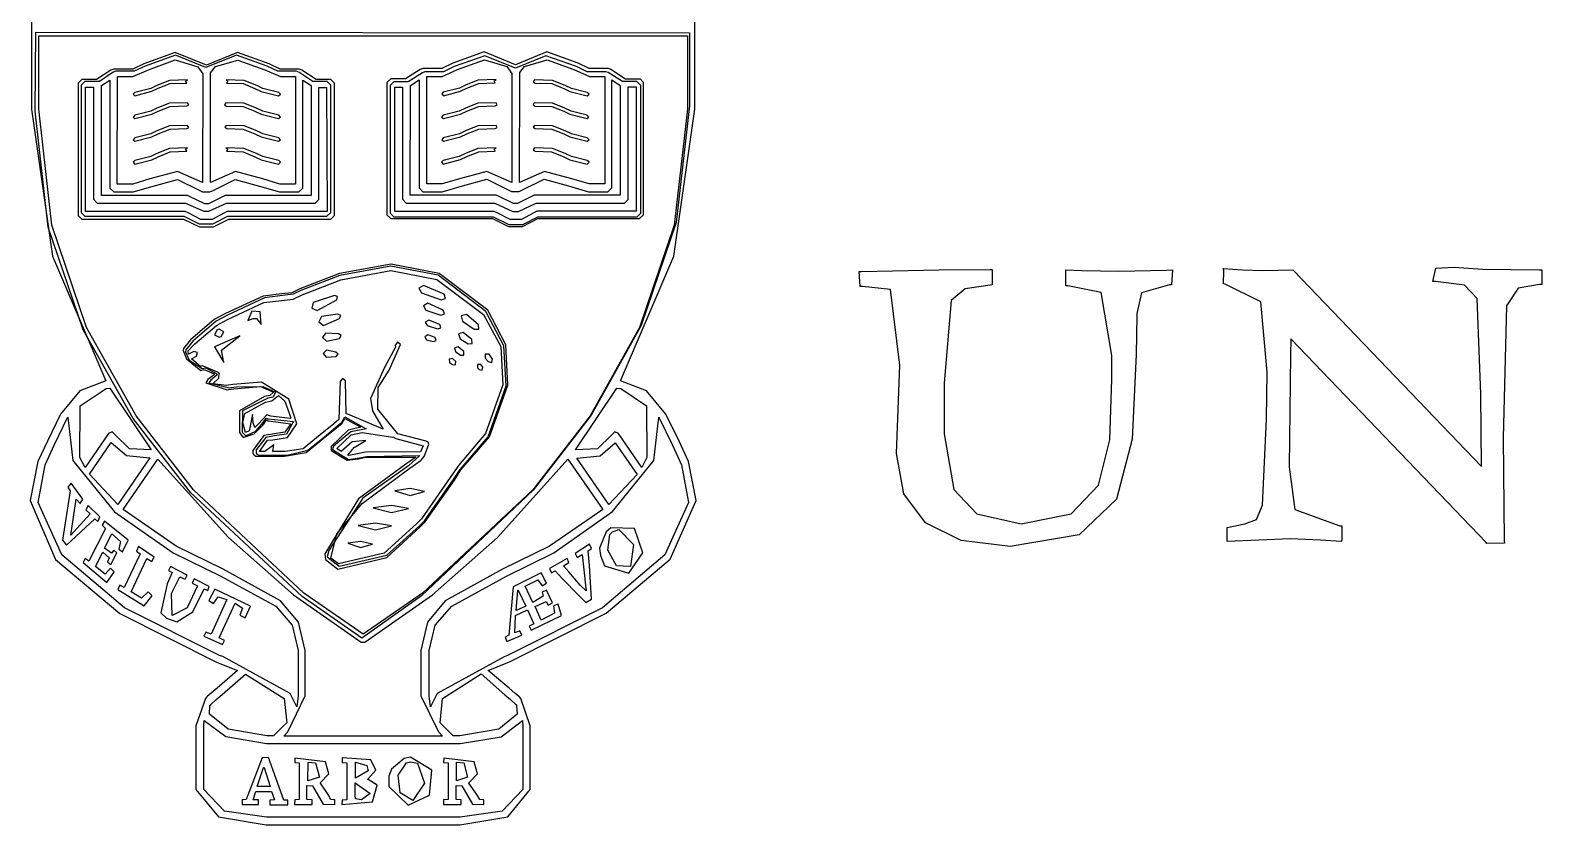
# Model space of a CAD drawing. Extents: x 0.2 to 80.8, y 0.5 to 18.5.
# Drawn here: x 0.19 to 17.39, y 0.5 to 9.54 of the extents above; entities that cross this region are included whole.
import ezdxf

# ---------------------------------------------------------------- set-up
doc = ezdxf.new("R2010")
doc.units = 0

msp = doc.modelspace()

# ---------------------------------------------------------------- linework, layer by layer
at = {"layer": 'Layer 1', "color": 7}
for points in [[(0.207168, 12.4132), (0.207168, 8.64104), (0.445591, 6.967983), (1.050924, 5.552298), (0.754988, 5.438263), (0.536045, 5.171828), (0.38735, 4.86306), (0.278606, 4.634195), (0.192352, 4.190291), (0.481541, 3.518978), (1.211195, 2.90197), (2.311926, 2.349256), (2.349232, 2.334969), (2.552168, 2.2548), (2.317747, 2.051865), (2.251866, 1.997626), (2.206093, 1.957674), (2.200272, 1.954763), (2.185985, 1.937565), (2.077241, 1.625887), (2.077241, 0.902252), (2.332828, 0.589118), (2.878134, 0.499028), (5.080258, 0.499028), (5.625465, 0.589118), (5.881151, 0.902252), (5.881151, 1.625887), (5.772407, 1.937565), (5.75812, 1.954763), (5.752299, 1.957674), (5.706526, 1.997626), (5.640645, 2.051865), (5.403314, 2.2548), (5.606249, 2.337615), (5.643555, 2.351902), (6.745279, 2.9067), (7.473941, 3.521624), (7.768256, 4.1892), (7.682961, 4.631549), (7.682961, 4.631549)], [(7.682961, 4.631549), (7.574218, 4.863324), (7.425522, 5.172092), (7.205356, 5.438428), (6.907998, 5.552563), (7.513231, 6.969339), (7.751753, 8.641305), (7.751753, 12.4132)], [(0.255852, 9.518927), (7.691428, 9.51046), (7.691428, 8.678346), (7.540805, 7.353946), (7.141736, 6.179579), (6.573418, 5.161314), (5.915051, 4.305219), (4.644957, 3.10381), (3.965041, 2.623894), (3.287564, 3.094843), (2.020257, 4.276545), (1.363149, 5.122131), (0.795862, 6.131247), (0.397488, 7.299175), (0.247121, 8.621196), (0.255852, 9.518927), (0.255852, 9.518927)], [(0.292893, 9.476064), (7.668674, 9.476064), (7.668674, 8.643951), (7.519653, 7.32287), (7.124807, 6.157255), (6.562454, 5.151364), (5.910917, 4.309453), (4.653568, 3.134601), (3.979328, 2.666756), (3.306316, 3.134601), (2.048832, 4.309453), (1.39697, 5.151364), (0.834259, 6.157255), (0.439123, 7.32287), (0.289983, 8.643951), (0.289983, 9.476064), (0.292893, 9.476064), (0.292893, 9.476064)], [(3.613145, 8.981294), (3.444341, 8.981294), (3.281358, 9.087127), (3.252783, 9.098504), (3.035561, 9.098504), (2.909619, 9.158565), (2.552168, 9.287152), (2.197626, 9.144277), (1.843085, 9.287152), (1.485634, 9.158565), (1.359692, 9.098504), (1.142205, 9.098504), (1.110719, 9.087127), (0.947736, 8.981294), (0.779197, 8.981294), (0.736334, 8.938431), (0.736334, 7.434013), (0.779197, 7.39115), (1.937541, 7.39115), (2.117722, 7.302515), (2.277795, 7.302515), (2.452155, 7.39115), (3.6105, 7.39115), (3.653362, 7.434013), (3.653362, 8.938431), (3.613145, 8.981294), (3.613145, 8.981294)], [(7.133687, 8.984204), (6.964883, 8.984204), (6.798989, 9.092948), (6.798989, 9.092948), (6.770414, 9.104325), (6.553192, 9.104325), (6.42725, 9.164385), (6.069799, 9.292973), (5.712347, 9.147187), (5.357806, 9.292973), (5.000354, 9.164385), (4.874413, 9.104325), (4.65719, 9.104325), (4.628615, 9.092948), (4.462721, 8.987115), (4.293918, 8.987115), (4.251055, 8.944252), (4.251055, 7.439833), (4.293918, 7.396971), (5.452262, 7.396971), (5.632443, 7.308336), (5.792516, 7.308336), (5.966876, 7.396971), (7.12522, 7.396971), (7.168083, 7.439833), (7.168083, 8.944252), (7.133687, 8.984204), (7.133687, 8.984204)], [(3.570283, 8.95854), (3.4073, 8.95854), (3.247227, 9.061463), (3.218652, 9.07284), (3.009896, 9.07284), (2.886865, 9.1329), (2.53788, 9.255931), (2.191806, 9.115702), (1.845731, 9.255931), (1.499656, 9.1329), (1.376625, 9.07284), (1.164959, 9.07284), (1.136384, 9.061463), (0.979222, 8.95854), (0.813328, 8.95854), (0.770466, 8.915677), (0.770466, 7.465763), (0.813328, 7.4229), (1.940187, 7.4229), (2.114547, 7.337175), (2.269064, 7.337175), (2.440778, 7.4229), (3.567637, 7.4229), (3.6105, 7.465763), (3.6105, 8.915677), (3.570283, 8.95854), (3.570283, 8.95854)], [(1.185067, 9.012779), (1.359427, 9.012779), (1.536698, 9.090038), (1.842821, 9.201692), (2.097283, 9.125161), (2.154499, 9.044265), (2.151589, 7.808662), (1.868485, 7.931693), (1.553896, 7.848879), (1.359427, 7.788818), (1.182157, 7.788818), (1.185067, 9.012779), (1.185067, 9.012779)], [(2.243399, 9.055642), (2.299524, 9.126352), (2.555078, 9.201427), (2.861201, 9.089773), (3.038471, 9.012515), (3.210186, 9.012515), (3.210186, 7.788554), (3.032915, 7.788554), (2.838446, 7.848614), (2.526768, 7.931429), (2.243664, 7.808397), (2.243399, 9.055642), (2.243399, 9.055642)], [(7.093735, 8.955629), (6.930752, 8.955629), (6.767769, 9.058552), (6.767769, 9.058552), (6.742104, 9.067019), (6.530438, 9.067019), (6.407407, 9.127079), (6.058422, 9.25011), (5.712347, 9.109881), (5.366272, 9.25011), (5.017287, 9.127079), (4.894256, 9.067019), (4.68259, 9.067019), (4.654015, 9.055642), (4.493942, 8.952719), (4.330959, 8.952719), (4.288097, 8.909857), (4.288097, 7.459942), (4.330959, 7.417079), (5.460729, 7.417079), (5.637999, 7.331354), (5.795161, 7.331354), (5.966876, 7.417079), (7.096645, 7.417079), (7.139508, 7.459942), (7.139508, 8.909857), (7.093735, 8.955629), (7.093735, 8.955629)], [(4.705609, 9.01569), (4.877323, 9.01569), (5.054594, 9.092948), (5.360716, 9.204602), (5.61627, 9.128071), (5.672395, 9.047175), (5.672395, 7.808927), (5.386381, 7.931958), (5.074702, 7.849143), (4.880233, 7.791993), (4.702963, 7.791993), (4.705609, 9.01569), (4.705609, 9.01569)], [(5.76103, 9.058552), (5.817155, 9.129262), (6.072709, 9.204337), (6.378832, 9.092683), (6.556102, 9.015425), (6.727817, 9.015425), (6.727817, 7.791464), (6.550546, 7.791464), (6.356077, 7.848614), (6.041488, 7.931429), (5.758384, 7.808397), (5.76103, 9.058552), (5.76103, 9.058552)], [(1.00224, 8.909857), (1.099607, 8.972827), (1.099607, 7.743045), (1.142469, 7.700183), (1.362602, 7.700183), (1.591467, 7.766064), (1.86875, 7.843322), (2.120368, 7.717381), (2.151854, 7.703093), (2.194716, 7.703093), (2.194716, 7.703093), (2.194716, 7.703093), (2.237578, 7.703093), (2.271974, 7.717381), (2.523593, 7.843322), (2.800876, 7.766064), (3.02974, 7.700183), (3.249873, 7.700183), (3.292735, 7.743045), (3.292735, 8.972827), (3.390102, 8.909857), (3.390102, 7.659966), (2.411939, 7.659966), (2.380453, 7.645679), (2.220381, 7.56551), (2.177518, 7.56551), (2.011625, 7.645679), (1.980139, 7.659966), (1.001976, 7.659966), (1.00224, 8.909857), (1.00224, 8.909857)], [(1.382446, 8.795557), (1.576915, 8.84715), (1.648352, 8.881546), (1.785671, 8.93314), (1.974318, 8.938961), (1.960031, 8.961715), (1.982785, 8.976002), (1.776939, 8.970181), (1.634065, 8.913032), (1.562627, 8.878636), (1.382446, 8.832863), (1.362338, 8.812755), (1.382446, 8.795557), (1.382446, 8.795557)], [(2.440778, 8.96145), (2.426491, 8.938696), (2.615138, 8.932875), (2.749547, 8.878636), (2.820984, 8.84424), (3.018363, 8.792646), (3.038471, 8.812755), (3.021273, 8.832863), (2.838182, 8.878636), (2.769655, 8.913032), (2.62678, 8.970181), (2.420934, 8.976002), (2.440778, 8.96145), (2.440778, 8.96145)], [(4.519871, 8.912767), (4.617238, 8.975738), (4.617238, 7.745956), (4.6601, 7.703093), (4.880233, 7.703093), (5.109098, 7.768975), (5.386381, 7.846233), (5.637999, 7.720291), (5.669485, 7.706004), (5.712347, 7.706004), (5.712347, 7.706004), (5.712347, 7.706004), (5.755209, 7.706004), (5.786695, 7.720291), (6.038313, 7.846233), (6.315596, 7.768975), (6.544461, 7.703093), (6.764594, 7.703093), (6.807456, 7.745956), (6.807456, 8.975738), (6.904823, 8.912767), (6.904823, 7.662877), (5.926659, 7.662877), (5.895174, 7.648589), (5.735101, 7.568421), (5.692239, 7.568421), (5.526345, 7.648589), (5.49486, 7.662877), (4.513786, 7.662877), (4.519871, 8.912767), (4.519871, 8.912767)], [(4.894521, 8.795557), (5.088989, 8.84715), (5.160427, 8.881546), (5.294835, 8.935786), (5.483483, 8.941606), (5.469195, 8.964361), (5.491949, 8.978648), (5.286104, 8.972827), (5.143229, 8.915677), (5.074702, 8.881282), (4.891611, 8.835509), (4.874413, 8.8154), (4.894521, 8.795557), (4.894521, 8.795557)], [(5.938301, 8.938431), (6.126949, 8.932611), (6.261357, 8.878371), (6.332794, 8.843975), (6.530173, 8.792382), (6.550281, 8.81249), (6.530173, 8.832598), (6.349992, 8.878371), (6.278555, 8.912767), (6.13568, 8.969917), (5.929834, 8.975738), (5.915547, 8.952984), (5.938301, 8.938431), (5.938301, 8.938431)], [(3.570283, 7.47714), (2.437868, 7.47714), (2.403472, 7.462852), (2.263243, 7.388504), (2.134656, 7.388504), (1.98887, 7.462852), (1.954475, 7.47714), (0.822059, 7.47714), (0.822059, 8.892659), (0.910695, 8.892659), (0.910695, 7.617104), (0.953557, 7.574242), (1.960295, 7.574242), (2.166141, 7.479785), (2.226201, 7.479785), (2.426491, 7.571331), (3.433229, 7.571331), (3.476091, 7.614194), (3.476091, 8.889748), (3.564727, 8.889748), (3.570283, 7.47714), (3.570283, 7.47714)], [(7.087914, 7.479785), (5.955499, 7.479785), (5.921103, 7.462588), (5.780874, 7.38824), (5.652287, 7.38824), (5.506501, 7.462588), (5.472106, 7.476875), (4.33969, 7.476875), (4.33969, 8.892394), (4.428326, 8.892394), (4.428326, 7.616839), (4.471188, 7.573977), (5.477926, 7.573977), (5.683772, 7.479521), (5.746743, 7.479521), (5.947032, 7.571067), (6.95377, 7.571067), (6.996633, 7.613929), (6.996633, 8.89504), (7.085268, 8.89504), (7.087914, 7.479785), (7.087914, 7.479785)], [(1.382446, 8.535207), (1.576915, 8.58389), (1.648352, 8.618286), (1.785671, 8.672526), (1.974318, 8.678346), (1.997072, 8.692634), (1.982785, 8.715388), (1.776939, 8.709567), (1.634065, 8.652417), (1.562627, 8.618021), (1.382446, 8.572249), (1.362338, 8.55214), (1.382446, 8.535207), (1.382446, 8.535207)], [(2.426491, 8.678082), (2.615138, 8.672261), (2.749547, 8.618021), (2.820984, 8.583626), (3.018363, 8.534942), (3.038471, 8.55214), (3.021273, 8.572249), (2.838182, 8.618021), (2.766744, 8.652417), (2.62387, 8.709567), (2.418024, 8.715388), (2.403737, 8.692634), (2.426491, 8.678082), (2.426491, 8.678082)], [(4.894521, 8.535207), (5.088989, 8.58389), (5.160427, 8.618286), (5.294835, 8.672526), (5.483483, 8.678346), (5.506237, 8.692634), (5.491949, 8.715388), (5.286104, 8.709567), (5.143229, 8.652417), (5.071792, 8.618021), (4.8887, 8.572249), (4.871502, 8.55214), (4.894521, 8.535207), (4.894521, 8.535207)], [(5.938301, 8.678082), (6.126949, 8.672261), (6.261357, 8.618021), (6.332794, 8.583626), (6.527263, 8.534942), (6.547371, 8.55214), (6.530173, 8.572249), (6.347082, 8.618021), (6.275644, 8.652417), (6.132769, 8.709567), (5.926924, 8.715388), (5.912636, 8.692634), (5.938301, 8.678082), (5.938301, 8.678082)], [(1.382446, 8.277768), (1.576915, 8.326451), (1.648352, 8.360847), (1.785671, 8.415086), (1.974318, 8.420907), (1.997072, 8.435195), (1.982785, 8.457949), (1.776939, 8.452128), (1.634065, 8.394978), (1.562627, 8.360582), (1.382446, 8.314809), (1.362338, 8.294701), (1.382446, 8.277768), (1.382446, 8.277768)], [(2.615138, 8.415086), (2.749547, 8.360847), (2.820984, 8.326451), (3.018363, 8.277768), (3.038471, 8.294966), (3.021273, 8.315074), (2.838182, 8.360847), (2.769655, 8.395243), (2.62678, 8.452393), (2.420934, 8.458213), (2.406647, 8.435459), (2.429401, 8.421172), (2.615138, 8.415086), (2.615138, 8.415086)], [(4.894521, 8.277768), (5.088989, 8.326451), (5.160427, 8.360847), (5.294835, 8.415086), (5.483483, 8.420907), (5.506237, 8.435195), (5.491949, 8.457949), (5.286104, 8.452128), (5.143229, 8.394978), (5.074702, 8.360847), (4.891611, 8.315074), (4.874413, 8.294966), (4.894521, 8.277768), (4.894521, 8.277768)], [(5.938301, 8.420907), (6.126949, 8.415086), (6.261357, 8.360847), (6.332794, 8.326451), (6.530173, 8.277768), (6.550281, 8.294966), (6.530173, 8.315074), (6.349992, 8.360847), (6.278555, 8.395243), (6.13568, 8.452393), (5.929834, 8.458213), (5.912636, 8.435459), (5.938301, 8.420907), (5.938301, 8.420907)], [(1.382446, 8.017683), (1.576915, 8.066366), (1.648352, 8.100762), (1.785671, 8.157912), (1.974318, 8.163732), (1.960031, 8.186487), (1.982785, 8.200774), (1.776939, 8.194953), (1.634065, 8.137803), (1.562627, 8.103408), (1.382446, 8.057635), (1.362338, 8.037526), (1.382446, 8.017683), (1.382446, 8.017683)], [(2.749547, 8.100497), (2.820984, 8.066101), (3.018363, 8.017418), (3.038471, 8.037526), (3.021273, 8.057635), (2.838182, 8.103408), (2.766744, 8.137803), (2.62387, 8.194953), (2.418024, 8.200774), (2.440778, 8.186487), (2.426491, 8.163732), (2.615138, 8.157912), (2.749547, 8.100497), (2.749547, 8.100497)], [(5.088989, 8.069012), (5.160427, 8.103408), (5.294835, 8.157647), (5.483483, 8.163468), (5.469195, 8.186222), (5.491949, 8.20051), (5.286104, 8.194689), (5.143229, 8.137539), (5.071792, 8.103143), (4.8887, 8.05737), (4.871502, 8.037262), (4.891611, 8.017153), (5.088989, 8.069012), (5.088989, 8.069012)], [(6.261357, 8.100497), (6.332794, 8.066101), (6.530173, 8.017418), (6.550281, 8.037526), (6.530173, 8.057635), (6.349992, 8.103408), (6.278555, 8.137803), (6.13568, 8.194953), (5.929834, 8.200774), (5.912636, 8.17802), (5.93539, 8.163732), (6.124038, 8.157912), (6.261357, 8.100497), (6.261357, 8.100497)], [(5.397758, 6.355837), (4.843316, 6.773713), (4.297754, 6.878454), (3.710512, 6.770438), (3.261515, 6.596078), (3.169969, 6.553216), (3.049848, 6.538928), (2.841092, 6.513264), (2.412203, 6.315885), (2.286262, 6.247358), (2.017445, 6.015583), (1.934631, 5.918217), (1.93172, 5.895462), (1.971673, 5.801006), (2.131745, 5.669509), (2.171697, 5.677975), (2.285997, 5.632202), (2.285997, 5.617915), (2.211649, 5.566321), (2.191541, 5.529015), (2.431782, 5.448846), (2.44898, 5.451757), (2.509041, 5.460223), (2.812253, 5.485888), (2.960948, 5.420007), (2.918086, 5.382701), (2.858026, 5.371323), (2.574922, 5.20834), (2.572011, 4.962278), (2.614874, 4.905128), (2.740815, 4.947991), (2.846648, 5.053824), (2.881044, 5.105418), (2.901153, 5.096951), (3.158592, 5.062555), (3.087154, 4.965189), (2.949836, 4.94508), (2.849823, 4.927882), (2.726792, 4.756168), (2.726792, 4.724683), (2.735259, 4.707485), (2.760924, 4.693197), (3.046938, 4.693197), (3.084244, 4.693197), (3.330306, 4.73606), (3.373169, 4.770455), (3.524775, 4.893487), (3.676381, 5.016518), (3.742262, 5.068111), (3.770837, 5.122351), (3.953928, 5.024984), (3.811054, 4.990589), (3.616585, 4.801941), (3.616585, 4.784743), (3.616585, 4.759078), (3.799676, 4.647424), (3.928264, 4.664622), (4.008432, 4.68182), (4.57755, 4.68182), (4.448963, 4.590274), (3.928528, 4.207158), (3.542502, 3.58089), (3.550968, 3.51792), (3.691197, 3.409176), (4.247847, 3.540343), (4.626498, 3.883838), (4.680738, 3.943898), (5.018081, 4.421471), (5.092429, 4.538681), (5.41737, 4.915083), (5.624241, 5.499646), (5.603074, 5.959293), (5.397758, 6.355837), (5.397758, 6.355837)], [(5.377649, 6.341549), (4.832427, 6.75372), (4.295836, 6.857023), (3.716068, 6.750595), (3.272892, 6.57888), (3.184256, 6.536018), (3.064136, 6.52173), (2.85829, 6.496066), (2.434957, 6.298687), (2.309016, 6.23016), (2.04311, 6.001296), (1.962941, 5.903929), (1.960031, 5.881175), (1.999983, 5.786719), (2.148679, 5.689352), (2.188631, 5.697819), (2.317218, 5.629292), (2.317218, 5.615004), (2.248691, 5.557854), (2.225937, 5.52928), (2.460622, 5.472394), (2.47782, 5.475305), (2.53788, 5.483771), (2.838182, 5.486682), (2.983967, 5.420801), (2.955392, 5.363651), (2.895332, 5.352274), (2.606407, 5.209399), (2.603497, 4.966247), (2.643449, 4.923384), (2.760659, 4.977624), (2.843474, 5.074991), (2.877869, 5.126584), (2.900623, 5.118118), (3.186638, 5.089543), (3.106469, 4.943757), (2.972061, 4.923649), (2.872048, 4.906451), (2.763305, 4.766222), (2.763305, 4.734737), (2.771772, 4.717539), (2.797436, 4.703251), (3.077629, 4.703251), (3.114936, 4.703251), (3.349356, 4.760401), (3.392219, 4.794797), (3.535093, 4.909097), (3.672412, 5.029218), (3.738293, 5.080811), (3.769779, 5.140872), (4.015841, 5.006464), (3.841481, 4.969157), (3.644102, 4.806174), (3.635635, 4.786066), (3.632725, 4.768868), (3.812906, 4.657214), (3.938847, 4.674412), (4.019016, 4.69161), (4.62544, 4.702987), (4.496853, 4.582866), (3.976418, 4.214037), (3.590391, 3.619255), (3.570283, 3.547817), (3.707602, 3.441984), (4.250923, 3.565644), (4.622794, 3.899448), (4.677034, 3.956598), (5.008821, 4.42835), (5.083169, 4.54265), (5.402785, 4.914455), (5.606514, 5.492238), (5.58118, 5.948048), (5.377649, 6.341549), (5.377649, 6.341549)], [(5.569472, 5.506525), (5.373251, 4.951662), (5.063325, 4.585512), (4.971779, 4.451104), (4.642902, 3.981998), (4.585753, 3.921938), (4.219735, 3.589456), (3.699135, 3.46712), (3.6105, 3.533001), (3.678696, 3.811541), (3.967951, 4.156358), (4.485476, 4.536829), (4.639992, 4.648483), (4.671477, 4.685789), (4.677298, 4.697166), (4.725982, 4.831574), (4.720161, 4.854328), (4.697407, 4.865705), (4.374351, 4.945874), (4.145486, 5.228978), (4.149124, 5.476363), (4.276984, 5.672154), (4.405572, 5.963989), (4.371176, 5.989654), (4.345511, 5.958169), (4.345511, 5.955258), (4.348422, 5.932504), (4.228301, 5.709461), (4.062407, 5.349099), (4.088072, 5.20887), (4.208193, 5.000114), (3.804968, 5.171828), (3.78777, 5.174738), (3.779304, 5.552298), (3.744908, 5.577963), (3.719243, 5.543567), (3.704956, 5.111768), (3.644895, 5.063084), (3.490379, 4.937143), (3.341683, 4.814112), (3.29591, 4.776805), (3.092975, 4.748231), (3.053023, 4.748231), (2.953011, 4.748231), (2.964388, 4.822578), (2.861465, 4.748231), (2.801405, 4.748231), (2.89004, 4.874172), (2.953011, 4.879993), (3.118904, 4.905657), (3.224738, 5.060174), (3.136102, 5.343278), (2.824424, 5.534836), (2.498457, 5.509171), (2.449774, 5.500705), (2.42358, 5.498059), (2.269064, 5.518167), (2.337591, 5.581138), (2.340501, 5.641198), (2.151854, 5.721367), (2.129099, 5.715546), (2.026177, 5.801271), (2.083327, 5.832756), (2.094704, 5.872708), (2.054752, 5.884085), (1.994427, 5.8526), (1.988606, 5.892552), (2.048666, 5.955523), (2.065864, 5.972721), (2.311926, 6.181477), (2.437868, 6.250004), (2.849823, 6.441562), (3.184521, 6.481514), (3.287444, 6.530197), (3.725064, 6.701911), (4.293851, 6.805628), (4.817833, 6.705186), (5.349604, 6.304508), (5.545164, 5.940938), (5.569472, 5.506525), (5.569472, 5.506525)], [(11.111957, 6.819386), (11.137621, 6.819386), (11.137621, 6.642116), (11.111957, 6.639205), (10.827935, 6.597256), (10.671558, 6.466532), (10.591522, 5.523723), (10.591522, 4.948784), (10.700927, 4.312396), (10.960764, 4.038181), (11.466763, 3.924848), (12.034711, 4.037829), (12.344418, 4.363163), (12.473398, 4.880435), (12.499166, 5.569232), (12.499166, 5.840958), (12.376134, 6.555862), (11.998574, 6.63312), (11.97291, 6.63312), (11.97291, 6.787636), (11.97291, 6.813301), (12.158912, 6.80748), (12.576424, 6.799013), (13.119877, 6.81039), (13.188404, 6.813301), (13.177027, 6.641586), (13.154273, 6.641586), (12.836443, 6.55143), (12.782534, 6.31562), (12.782534, 6.295512), (12.774067, 5.849425), (12.728799, 4.88552), (12.551024, 4.203619), (12.126591, 3.79839), (11.34135, 3.664499), (10.782282, 3.732571), (10.377574, 3.934439), (10.131565, 4.266582), (10.048598, 4.725476), (10.085904, 5.729304), (9.980071, 6.590257), (9.662571, 6.624653), (9.636113, 6.624653), (9.624736, 6.793457), (9.6504, 6.796368), (10.353927, 6.810655), (10.534108, 6.813565), (11.111957, 6.819386), (11.111957, 6.819386)], [(16.391181, 6.845051), (16.717148, 6.822297), (17.363524, 6.81383), (17.389189, 6.81383), (17.389189, 6.647936), (17.363524, 6.647936), (17.121431, 6.604644), (16.988874, 6.404785), (16.948922, 4.900366), (16.96321, 3.730644), (16.96612, 3.702069), (16.765831, 3.699159), (16.757364, 3.710536), (14.535132, 6.02696), (14.529311, 5.846779), (14.515023, 4.571224), (14.580871, 4.087534), (15.092608, 3.902094), (15.115362, 3.899184), (15.115362, 3.750488), (15.112452, 3.721913), (14.87221, 3.739111), (14.529046, 3.753398), (13.808322, 3.721913), (13.808322, 3.862142), (13.811233, 3.88225), (14.011522, 3.925113), (14.144905, 3.973002), (14.211811, 4.136779), (14.257584, 5.114943), (14.263405, 5.649665), (14.192265, 6.448375), (13.788743, 6.650582), (13.768635, 6.653493), (13.771545, 6.802188), (13.765724, 6.830763), (13.985857, 6.813565), (14.214722, 6.807745), (14.557886, 6.813565), (14.566352, 6.805099), (16.702596, 4.574399), (16.696775, 5.400957), (16.655698, 6.488459), (16.509028, 6.638089), (16.17925, 6.679422), (16.150675, 6.679422), (16.182161, 6.833938), (16.391181, 6.845051), (16.391181, 6.845051)], [(4.665657, 6.636295), (4.614063, 6.604809), (4.645548, 6.553216), (4.868592, 6.473047), (4.917275, 6.487335), (4.902988, 6.536018), (4.665657, 6.636295), (4.665657, 6.636295)], [(3.687493, 6.510353), (3.653097, 6.52173), (3.413121, 6.441826), (3.395923, 6.378856), (3.455983, 6.350281), (3.681937, 6.473312), (3.687493, 6.510353), (3.687493, 6.510353)], [(4.71434, 6.433095), (4.665657, 6.40452), (4.694232, 6.355837), (4.863036, 6.298687), (4.905898, 6.312974), (4.891611, 6.355837), (4.71434, 6.433095), (4.71434, 6.433095)], [(2.806696, 6.335993), (2.71224, 6.341814), (2.666467, 6.238891), (2.729438, 6.261645), (2.766744, 6.261645), (2.786853, 6.235981), (2.818338, 6.193118), (2.806696, 6.335993), (2.806696, 6.335993)], [(3.710512, 6.258735), (3.724799, 6.293131), (3.690404, 6.310329), (3.504402, 6.281754), (3.475827, 6.221693), (3.530066, 6.181741), (3.710512, 6.258735), (3.710512, 6.258735)], [(4.725717, 6.241537), (4.685765, 6.218783), (4.708519, 6.178831), (4.825729, 6.141525), (4.865681, 6.152902), (4.854304, 6.190208), (4.725717, 6.241537), (4.725717, 6.241537)], [(5.291925, 6.187297), (5.154606, 6.304508), (5.094546, 6.29022), (5.111744, 6.23016), (5.243241, 6.138614), (5.294835, 6.138614), (5.291925, 6.187297), (5.291925, 6.187297)], [(2.343412, 6.047068), (2.366166, 6.055535), (2.394741, 6.109775), (2.340501, 6.13835), (2.317747, 6.130148), (2.289172, 6.075908), (2.343412, 6.047068), (2.343412, 6.047068)], [(2.289172, 5.938325), (2.395005, 5.758144), (2.369341, 5.901019), (2.578097, 6.064002), (2.289172, 5.938325), (2.289172, 5.938325)], [(3.699135, 6.08702), (3.55335, 6.092841), (3.518954, 6.044158), (3.561816, 6.001296), (3.710512, 6.032781), (3.73062, 6.067177), (3.699135, 6.08702), (3.699135, 6.08702)], [(4.71434, 6.072733), (4.679944, 6.052625), (4.700052, 6.018229), (4.777311, 5.998121), (4.811706, 6.009498), (4.800329, 6.043893), (4.71434, 6.072733), (4.71434, 6.072733)], [(5.117564, 6.101308), (5.065971, 6.08411), (5.083169, 6.029871), (5.174714, 5.972721), (5.220487, 5.975631), (5.217577, 6.021404), (5.117564, 6.101308), (5.117564, 6.101308)], [(3.670295, 5.875619), (3.561552, 5.901283), (3.524246, 5.861331), (3.558641, 5.818469), (3.672941, 5.826935), (3.695695, 5.8526), (3.670295, 5.875619), (3.670295, 5.875619)], [(5.060414, 5.938325), (5.017552, 5.926948), (5.028929, 5.884085), (5.086079, 5.844133), (5.126031, 5.844133), (5.126031, 5.884085), (5.060414, 5.938325), (5.060414, 5.938325)], [(5.403579, 5.769785), (5.443531, 5.758408), (5.451997, 5.79836), (5.414691, 5.85551), (5.368918, 5.85551), (5.368918, 5.809738), (5.403579, 5.769785), (5.403579, 5.769785)], [(4.997444, 5.803917), (4.957492, 5.798096), (4.963312, 5.758144), (4.994798, 5.73539), (5.032104, 5.732479), (5.035014, 5.769785), (4.997444, 5.803917), (4.997444, 5.803917)], [(5.3205, 5.7383), (5.280548, 5.7383), (5.280548, 5.698348), (5.300656, 5.68115), (5.335052, 5.672684), (5.343518, 5.707079), (5.3205, 5.7383), (5.3205, 5.7383)], [(0.761999, 5.266284), (1.05648, 5.463663), (1.05939, 5.463663), (1.099342, 5.466573), (1.568448, 4.765958), (1.322386, 4.777335), (1.159403, 4.937407), (1.125007, 4.968893), (1.082144, 4.951695), (0.816239, 4.565668), (0.756178, 4.677322), (0.761999, 5.266284), (0.761999, 5.266284)], [(3.149861, 5.123409), (2.929728, 5.149074), (2.883955, 5.163361), (2.789499, 5.060438), (2.746636, 5.020486), (2.729438, 5.07208), (2.720972, 5.166536), (2.683665, 4.980534), (2.640803, 4.963336), (2.612228, 5.074991), (2.634982, 5.180824), (2.869403, 5.306765), (2.94084, 5.323963), (3.015188, 5.384023), (3.089536, 5.318142), (3.158063, 5.129495), (3.149861, 5.123409), (3.149861, 5.123409)], [(7.202478, 5.266284), (7.208299, 4.677058), (7.151149, 4.565404), (6.885243, 4.95143), (6.842381, 4.968628), (6.807985, 4.937143), (6.645002, 4.77707), (6.396294, 4.765693), (6.8654, 5.466309), (6.908262, 5.463398), (6.911173, 5.463398), (7.202478, 5.266284), (7.202478, 5.266284)], [(2.383364, 2.412227), (2.346057, 2.426515), (1.263979, 2.969571), (0.552978, 3.570572), (0.28446, 4.16509), (0.36142, 4.594508), (0.470164, 4.826283), (0.615949, 5.132405), (0.62177, 5.138226), (0.67892, 4.643456), (1.151862, 4.061803), (1.820066, 3.593855), (2.36061, 3.327949), (2.985455, 2.986207), (3.17295, 2.768988), (3.241406, 2.481548), (3.241406, 1.966669), (3.227119, 1.840728), (3.149861, 1.992334), (2.383364, 2.412227), (2.383364, 2.412227)], [(7.414145, 3.570307), (6.702053, 2.969406), (5.621066, 2.42625), (5.58376, 2.411963), (4.823084, 1.99154), (4.745825, 1.839934), (4.731538, 1.965876), (4.731538, 2.480754), (4.799949, 2.769832), (4.987125, 2.987596), (5.609424, 3.327155), (6.149967, 3.593061), (6.816716, 4.062101), (7.288203, 4.642662), (7.345353, 5.137432), (7.348264, 5.131611), (7.494049, 4.825489), (7.602793, 4.593714), (7.681109, 4.164858), (7.414145, 3.570307), (7.414145, 3.570307)], [(1.187978, 4.145246), (0.864922, 4.48841), (1.11363, 4.848772), (1.28799, 4.700076), (1.553896, 4.674412), (1.187978, 4.145246), (1.187978, 4.145246)], [(4.004993, 4.740028), (3.916358, 4.71992), (3.816345, 4.702722), (3.804968, 4.705633), (3.879316, 4.791358), (4.010814, 4.871526), (3.853651, 4.857239), (3.73062, 4.745585), (3.681937, 4.77998), (3.84201, 4.934497), (3.970597, 4.963072), (4.316672, 4.911478), (4.319582, 4.914389), (4.351067, 4.89428), (4.662746, 4.811466), (4.634171, 4.742939), (4.004993, 4.740028), (4.004993, 4.740028)], [(6.410317, 4.671501), (6.676223, 4.697166), (6.847937, 4.845862), (7.096645, 4.4855), (6.773589, 4.142335), (6.410317, 4.671501), (6.410317, 4.671501)], [(4.837371, 1.557095), (4.883144, 1.508412), (3.078423, 1.508412), (3.124196, 1.557095), (3.318665, 1.96614), (3.318665, 2.481019), (3.24342, 2.804798), (3.040555, 3.046201), (2.389184, 3.407588), (1.854462, 3.670584), (1.250948, 4.088096), (1.645706, 4.660124), (2.446343, 3.766876), (3.186108, 3.116812), (3.956574, 2.57521), (3.999437, 2.57521), (4.769803, 3.11572), (5.509631, 3.766466), (6.310305, 4.660124), (6.705062, 4.088096), (6.101549, 3.670584), (5.566826, 3.407588), (4.914365, 3.046102), (4.712182, 2.804686), (4.637346, 2.481019), (4.637346, 1.96614), (4.837371, 1.557095), (4.837371, 1.557095)], [(0.927893, 3.979352), (0.962288, 3.950777), (0.985043, 4.002371), (0.850634, 4.130958), (0.82497, 4.082275), (0.873653, 4.036502), (0.65352, 3.796261), (0.65352, 3.79335), (0.716491, 4.205306), (0.762264, 4.156623), (0.790839, 4.202396), (0.65643, 4.385487), (0.622035, 4.342625), (0.647699, 4.299762), (0.559064, 3.739111), (0.604837, 3.679051), (0.927893, 3.979352), (0.927893, 3.979352), (0.927893, 3.979352)], [(4.514051, 4.325427), (4.342336, 4.299762), (4.514051, 4.245523), (4.677034, 4.291296), (4.514051, 4.325427), (4.514051, 4.325427)], [(4.302384, 4.130958), (4.093628, 4.105294), (4.302384, 4.051054), (4.496853, 4.096827), (4.302384, 4.130958), (4.302384, 4.130958)], [(1.108074, 3.461828), (1.179511, 3.593326), (1.142205, 3.624811), (1.11654, 3.590415), (1.036372, 3.647565), (1.119186, 3.810548), (1.219198, 3.721913), (1.19909, 3.636188), (1.241953, 3.604703), (1.304923, 3.739111), (1.036107, 3.953688), (1.010442, 3.907915), (1.050395, 3.870609), (0.858836, 3.49887), (0.819149, 3.527445), (0.793484, 3.481672), (1.065211, 3.255718), (1.14538, 3.370018), (1.14829, 3.375838), (1.105428, 3.418701), (1.045367, 3.350174), (0.936624, 3.438809), (1.016792, 3.601792), (1.09114, 3.535911), (1.071032, 3.490138), (1.108074, 3.461828), (1.108074, 3.461828), (1.108074, 3.461828)], [(4.119557, 3.930669), (3.925089, 3.905004), (4.119557, 3.853411), (4.302649, 3.899184), (4.119557, 3.930669), (4.119557, 3.930669)], [(7.06807, 3.870609), (6.796344, 3.879075), (6.74475, 3.833303), (6.670402, 3.647301), (6.678869, 3.561576), (6.727552, 3.447276), (7.002189, 3.361551), (7.160542, 3.593656), (7.06807, 3.870609), (7.06807, 3.870609), (7.06807, 3.870609)], [(7.022297, 3.438809), (6.862059, 3.445986), (6.761948, 3.624811), (6.784702, 3.802082), (6.816187, 3.833567), (6.890535, 3.859232), (7.056131, 3.687716), (7.022297, 3.438809), (7.022297, 3.438809), (7.022297, 3.438809)], [(1.576915, 3.495959), (1.602579, 3.544642), (1.425309, 3.664763), (1.399644, 3.613169), (1.442507, 3.581684), (1.259415, 3.198568), (1.213642, 3.224232), (1.187978, 3.175549), (1.488279, 2.989547), (1.574004, 3.101201), (1.576915, 3.107022), (1.534052, 3.149885), (1.456794, 3.078447), (1.339584, 3.149885), (1.519765, 3.530355), (1.576915, 3.495959), (1.576915, 3.495959), (1.576915, 3.495959)], [(3.950753, 3.721913), (3.804968, 3.701805), (3.950753, 3.656032), (4.085162, 3.693338), (3.950753, 3.721913), (3.950753, 3.721913)], [(6.538904, 3.61608), (6.57621, 3.644655), (6.553456, 3.690428), (6.393384, 3.584594), (6.416138, 3.538822), (6.470377, 3.573217), (6.510329, 3.224232), (6.51615, 3.164172), (6.51615, 3.161262), (6.450269, 3.224232), (6.318771, 3.375838), (6.258711, 3.444365), (6.318771, 3.481672), (6.301573, 3.530355), (6.101284, 3.416055), (6.121392, 3.367372), (6.164255, 3.38748), (6.247069, 3.298845), (6.433071, 3.107287), (6.51324, 3.027118), (6.579121, 3.06707), (6.553456, 3.450186), (6.538904, 3.61608), (6.538904, 3.61608), (6.538904, 3.61608)], [(2.229112, 3.21021), (2.057397, 3.295934), (2.034643, 3.250162), (2.094704, 3.218676), (1.978122, 2.968447), (1.805779, 2.881333), (1.799958, 3.130041), (1.894414, 3.321599), (1.954475, 3.293024), (1.977229, 3.338797), (1.788581, 3.438809), (1.765827, 3.393036), (1.805779, 3.370282), (1.748629, 3.241695), (1.680102, 2.909908), (1.743073, 2.849847), (1.860283, 2.806985), (2.041919, 2.922839), (2.171962, 3.184545), (2.214824, 3.164437), (2.229112, 3.21021), (2.229112, 3.21021), (2.229112, 3.21021)], [(6.144146, 2.989812), (6.155523, 2.906997), (6.006828, 2.826829), (5.938301, 2.981345), (6.061332, 3.038495), (6.084086, 2.998543), (6.132769, 3.024208), (6.066888, 3.169993), (6.018205, 3.147239), (6.029582, 3.101466), (5.909461, 3.030029), (5.823736, 3.21603), (5.966611, 3.284557), (6.018205, 3.218676), (6.066888, 3.247251), (6.006828, 3.367372), (5.686418, 3.207299), (5.637735, 2.658289), (5.594872, 2.632625), (5.61498, 2.583942), (5.783784, 2.658289), (5.763676, 2.706973), (5.706526, 2.684219), (5.712347, 2.878687), (5.849666, 2.944568), (5.921103, 2.784495), (5.869509, 2.758831), (5.892263, 2.713058), (6.235428, 2.881862), (6.198121, 3.010449), (6.144146, 2.989812), (6.144146, 2.989812), (6.144146, 2.989812)], [(2.697953, 2.986901), (2.292083, 3.18137), (2.223291, 3.049872), (2.27753, 3.018387), (2.33177, 3.092735), (2.429137, 3.061249), (2.251866, 2.666491), (2.191806, 2.689246), (2.169051, 2.643473), (2.380718, 2.549017), (2.403472, 2.5977), (2.343412, 2.626275), (2.523593, 3.021033), (2.606407, 2.963883), (2.577832, 2.883714), (2.637893, 2.855139), (2.697953, 2.986901), (2.697953, 2.986901), (2.697953, 2.986901)], [(5.721078, 2.935572), (5.721078, 2.935572), (5.741187, 3.167347), (5.744097, 3.170258), (5.829822, 2.987166), (5.721078, 2.935572), (5.721078, 2.935572), (5.721078, 2.935572)], [(2.237578, 1.854486), (2.246045, 1.862953), (2.248956, 1.868774), (2.309016, 1.925924), (2.374897, 1.980163), (2.640803, 2.214584), (3.081334, 1.93439), (3.109909, 1.659753), (3.109909, 1.659753), (3.069957, 1.622447), (2.961213, 1.510793), (2.883955, 1.510793), (2.443192, 1.585505), (2.232022, 1.756855), (2.237578, 1.854486), (2.237578, 1.854486)], [(5.592226, 1.977517), (5.655197, 1.925924), (5.715257, 1.868774), (5.718168, 1.865863), (5.723989, 1.857397), (5.732455, 1.757384), (5.522178, 1.586133), (5.080523, 1.511322), (5.080523, 1.511322), (5.080523, 1.511322), (5.003265, 1.511322), (4.894521, 1.622976), (4.854569, 1.660282), (4.854569, 1.660282), (4.883144, 1.934919), (5.323675, 2.215113), (5.592226, 1.977517), (5.592226, 1.977517)], [(5.792516, 1.685682), (5.795426, 1.622712), (5.795426, 0.899077), (5.562758, 0.654867), (5.083433, 0.584488), (2.881309, 0.584488), (2.401984, 0.654867), (2.169316, 0.899077), (2.169316, 1.622712), (2.172226, 1.685682), (2.41637, 1.50269), (2.881573, 1.422687), (5.083698, 1.422687), (5.083698, 1.422687), (5.548438, 1.500606), (5.792516, 1.685682), (5.792516, 1.685682)], [(2.904063, 1.26526), (2.829715, 1.262349), (2.649534, 0.787688), (2.603761, 0.781867), (2.603761, 0.730273), (2.789763, 0.730273), (2.789763, 0.781867), (2.729703, 0.781867), (2.758278, 0.876323), (2.938459, 0.879233), (2.972855, 0.781867), (2.918615, 0.778956), (2.918615, 0.727363), (3.12155, 0.727363), (3.12155, 0.778956), (3.075777, 0.778956), (2.904063, 1.26526), (2.904063, 1.26526), (2.904063, 1.26526)], [(3.590391, 0.83055), (3.493025, 0.970779), (3.490114, 0.9766), (3.588804, 1.078101), (3.550175, 1.213931), (3.2041, 1.256793), (3.20119, 1.20811), (3.20119, 1.20811), (3.252783, 1.2052), (3.252783, 0.784777), (3.20119, 0.781867), (3.198279, 0.733183), (3.198279, 0.730273), (3.398569, 0.730273), (3.398569, 0.781867), (3.338508, 0.784777), (3.338508, 0.94485), (3.404389, 0.941939), (3.52451, 0.733183), (3.656008, 0.730273), (3.656008, 0.781867), (3.607325, 0.784777), (3.590391, 0.83055), (3.590391, 0.83055), (3.590391, 0.83055)], [(3.35015, 0.999354), (3.35306, 1.21102), (3.438785, 1.2052), (3.481648, 1.039306), (3.35015, 0.999354), (3.35015, 0.999354), (3.35015, 0.999354)], [(4.036478, 1.013641), (4.033568, 1.013641), (4.033568, 1.019462), (4.124783, 1.119541), (4.067964, 1.236685), (3.741997, 1.259439), (3.741997, 1.207845), (3.796237, 1.204935), (3.796237, 0.781602), (3.741997, 0.778692), (3.739087, 0.730008), (4.085162, 0.761494), (4.139401, 0.950142), (4.036478, 1.013641), (4.036478, 1.013641), (4.036478, 1.013641)], [(3.893603, 1.21102), (4.022191, 1.173714), (4.036478, 1.113654), (3.893603, 1.030839), (3.893603, 1.21102), (3.893603, 1.21102), (3.893603, 1.21102)], [(4.516961, 1.26817), (4.448434, 1.253883), (4.302649, 1.130852), (4.274074, 1.050683), (4.274074, 0.933473), (4.491296, 0.721806), (4.734415, 0.835776), (4.763023, 1.11921), (4.516961, 1.26817), (4.516961, 1.26817), (4.516961, 1.26817)], [(4.545536, 0.776311), (4.400379, 0.861473), (4.379642, 1.062325), (4.474099, 1.202554), (4.516961, 1.213931), (4.59713, 1.199643), (4.67968, 0.970812), (4.545536, 0.776311), (4.545536, 0.776311), (4.545536, 0.776311)], [(5.280548, 0.83055), (5.183181, 0.970779), (5.183181, 0.9766), (5.28187, 1.078101), (5.243241, 1.213931), (4.897167, 1.256793), (4.894256, 1.20811), (4.894256, 1.20811), (4.94585, 1.2052), (4.94585, 0.784777), (4.894256, 0.781867), (4.894256, 0.733183), (4.894256, 0.730273), (5.094546, 0.730273), (5.094546, 0.781867), (5.037396, 0.784777), (5.037396, 0.94485), (5.103277, 0.941939), (5.223398, 0.733183), (5.354895, 0.730273), (5.354895, 0.781867), (5.306212, 0.784777), (5.280548, 0.83055), (5.280548, 0.83055), (5.280548, 0.83055)], [(5.040306, 0.999354), (5.040306, 1.21102), (5.126031, 1.2052), (5.168893, 1.039306), (5.040306, 0.999354), (5.040306, 0.999354), (5.040306, 0.999354)], [(2.775211, 0.933737), (2.846648, 1.15096), (2.852469, 1.15096), (2.923907, 0.936383), (2.775211, 0.936383), (2.775211, 0.933737), (2.775211, 0.933737)], [(4.059497, 0.853569), (3.96213, 0.782131), (3.893603, 0.793508), (3.887783, 0.836371), (3.890693, 0.9766), (4.059497, 0.853569), (4.059497, 0.853569), (4.059497, 0.853569)]]:
    msp.add_lwpolyline(points, dxfattribs=at)

doc.saveas('drawing.dxf')
